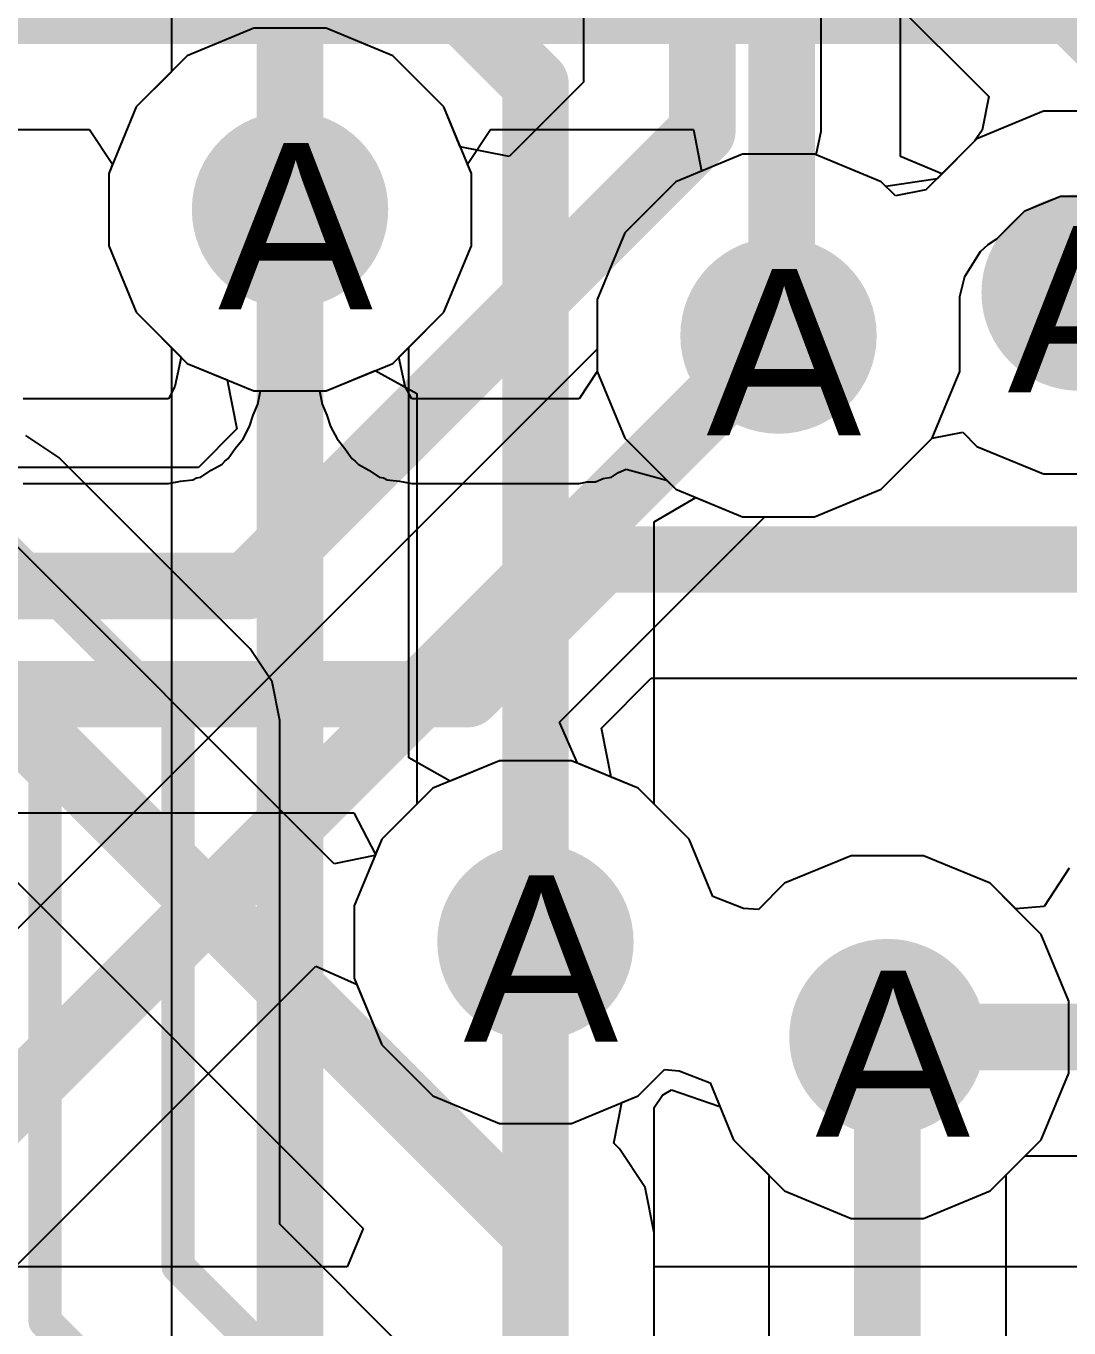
# Model space of a CAD drawing. Header units: inches. Extents: x 0 to 5271, y 0 to 5417.
# Drawn here: x 97.478 to 100.664, y 73.243 to 77.22 of the extents above; entities that cross this region are included whole.
import ezdxf

# ---------------------------------------------------------------- set-up
doc = ezdxf.new("R2010")
doc.units = ezdxf.units.IN
for name, color, linetype in [('Bottom Layer', 5, 'Continuous'), ('Drill Drawing', 1, 'Continuous'), ('L2_GND1', 16, 'Continuous'), ('L3_SIG1', 76, 'Continuous'), ('L4_PWR', 90, 'Continuous'), ('L5_GND2', 156, 'Continuous'), ('L6_SIG2', 130, 'Continuous'), ('L7_GND3', 216, 'Continuous'), ('Top Layer', 1, 'Continuous'), ('Via Holes', 16, 'Continuous')]:
    doc.layers.add(name, color=color, linetype=linetype)
doc.styles.add('Arial', font='', dxfattribs={"height": 0.2})
doc.styles.get('Arial').set_extended_font_data('Arial')

msp = doc.modelspace()

# ---------------------------------------------------------------- hatches: boundary and pattern name
at = {"layer": 'Bottom Layer'}
h = msp.add_hatch(color=5, dxfattribs=at)
edge = h.paths.add_edge_path()
edge.add_arc((98.2844, 76.6595), 0.3, 0, 360)
h = msp.add_hatch(color=5, dxfattribs=at)
edge = h.paths.add_edge_path()
edge.add_arc((100.6968, 76.4059), 0.3, 0, 360)
h = msp.add_hatch(color=5, dxfattribs=at)
edge = h.paths.add_edge_path()
edge.add_arc((99.7768, 76.2748), 0.3, 0, 360)
h = msp.add_hatch(color=5, dxfattribs=at)
edge = h.paths.add_edge_path()
edge.add_arc((99.0342, 74.422), 0.3, 0, 360)
h = msp.add_hatch(color=5, dxfattribs=at)
edge = h.paths.add_edge_path()
edge.add_arc((100.1094, 74.1316), 0.3, 0, 360)
at = {"layer": 'L2_GND1'}
h = msp.add_hatch(color=16, dxfattribs=at)
edge = h.paths.add_edge_path()
edge.add_arc((98.2844, 76.6595), 0.3, 0, 360)
h = msp.add_hatch(color=16, dxfattribs=at)
edge = h.paths.add_edge_path()
edge.add_arc((100.6968, 76.4059), 0.3, 0, 360)
h = msp.add_hatch(color=16, dxfattribs=at)
edge = h.paths.add_edge_path()
edge.add_arc((99.7768, 76.2748), 0.3, 0, 360)
h = msp.add_hatch(color=16, dxfattribs=at)
edge = h.paths.add_edge_path()
edge.add_arc((99.0342, 74.422), 0.3, 0, 360)
h = msp.add_hatch(color=16, dxfattribs=at)
edge = h.paths.add_edge_path()
edge.add_arc((100.1094, 74.1316), 0.3, 0, 360)
at = {"layer": 'L3_SIG1'}
h = msp.add_hatch(color=76, dxfattribs=at)
edge = h.paths.add_edge_path()
edge.add_arc((98.2844, 76.6595), 0.3, 0, 360)
h = msp.add_hatch(color=76, dxfattribs=at)
edge = h.paths.add_edge_path()
edge.add_arc((100.6968, 76.4059), 0.3, 0, 360)
h = msp.add_hatch(color=76, dxfattribs=at)
edge = h.paths.add_edge_path()
edge.add_arc((99.7768, 76.2748), 0.3, 0, 360)
h = msp.add_hatch(color=76, dxfattribs=at)
edge = h.paths.add_edge_path()
edge.add_arc((99.0342, 74.422), 0.3, 0, 360)
h = msp.add_hatch(color=76, dxfattribs=at)
edge = h.paths.add_edge_path()
edge.add_arc((100.1094, 74.1316), 0.3, 0, 360)
at = {"layer": 'L4_PWR'}
h = msp.add_hatch(color=90, dxfattribs=at)
edge = h.paths.add_edge_path()
edge.add_arc((98.2844, 76.6595), 0.3, 0, 360)
h = msp.add_hatch(color=90, dxfattribs=at)
edge = h.paths.add_edge_path()
edge.add_arc((100.6968, 76.4059), 0.3, 0, 360)
h = msp.add_hatch(color=90, dxfattribs=at)
edge = h.paths.add_edge_path()
edge.add_arc((99.7768, 76.2748), 0.3, 0, 360)
h = msp.add_hatch(color=90, dxfattribs=at)
edge = h.paths.add_edge_path()
edge.add_arc((99.0342, 74.422), 0.3, 0, 360)
h = msp.add_hatch(color=90, dxfattribs=at)
edge = h.paths.add_edge_path()
edge.add_arc((100.1094, 74.1316), 0.3, 0, 360)
at = {"layer": 'L5_GND2'}
h = msp.add_hatch(color=156, dxfattribs=at)
edge = h.paths.add_edge_path()
edge.add_arc((98.2844, 76.6595), 0.3, 0, 360)
h = msp.add_hatch(color=156, dxfattribs=at)
edge = h.paths.add_edge_path()
edge.add_arc((100.6968, 76.4059), 0.3, 0, 360)
h = msp.add_hatch(color=156, dxfattribs=at)
edge = h.paths.add_edge_path()
edge.add_arc((99.7768, 76.2748), 0.3, 0, 360)
h = msp.add_hatch(color=156, dxfattribs=at)
edge = h.paths.add_edge_path()
edge.add_arc((99.0342, 74.422), 0.3, 0, 360)
h = msp.add_hatch(color=156, dxfattribs=at)
edge = h.paths.add_edge_path()
edge.add_arc((100.1094, 74.1316), 0.3, 0, 360)
at = {"layer": 'L6_SIG2'}
h = msp.add_hatch(color=130, dxfattribs=at)
edge = h.paths.add_edge_path()
edge.add_arc((98.2844, 76.6595), 0.3, 0, 360)
h = msp.add_hatch(color=130, dxfattribs=at)
edge = h.paths.add_edge_path()
edge.add_arc((100.6968, 76.4059), 0.3, 0, 360)
h = msp.add_hatch(color=130, dxfattribs=at)
edge = h.paths.add_edge_path()
edge.add_arc((99.7768, 76.2748), 0.3, 0, 360)
h = msp.add_hatch(color=130, dxfattribs=at)
edge = h.paths.add_edge_path()
edge.add_arc((99.0342, 74.422), 0.3, 0, 360)
h = msp.add_hatch(color=130, dxfattribs=at)
edge = h.paths.add_edge_path()
edge.add_arc((100.1094, 74.1316), 0.3, 0, 360)
at = {"layer": 'L7_GND3'}
h = msp.add_hatch(color=216, dxfattribs=at)
edge = h.paths.add_edge_path()
edge.add_arc((98.2844, 76.6595), 0.3, 0, 360)
h = msp.add_hatch(color=216, dxfattribs=at)
edge = h.paths.add_edge_path()
edge.add_arc((100.6968, 76.4059), 0.3, 0, 360)
h = msp.add_hatch(color=216, dxfattribs=at)
edge = h.paths.add_edge_path()
edge.add_arc((99.7768, 76.2748), 0.3, 0, 360)
h = msp.add_hatch(color=216, dxfattribs=at)
edge = h.paths.add_edge_path()
edge.add_arc((99.0342, 74.422), 0.3, 0, 360)
h = msp.add_hatch(color=216, dxfattribs=at)
edge = h.paths.add_edge_path()
edge.add_arc((100.1094, 74.1316), 0.3, 0, 360)
at = {"layer": 'Top Layer'}
h = msp.add_hatch(color=1, dxfattribs=at)
edge = h.paths.add_edge_path()
edge.add_arc((98.2844, 76.6595), 0.3, 0, 360)
h = msp.add_hatch(color=1, dxfattribs=at)
edge = h.paths.add_edge_path()
edge.add_arc((100.6968, 76.4059), 0.3, 0, 360)
h = msp.add_hatch(color=1, dxfattribs=at)
edge = h.paths.add_edge_path()
edge.add_arc((99.7768, 76.2748), 0.3, 0, 360)
h = msp.add_hatch(color=1, dxfattribs=at)
edge = h.paths.add_edge_path()
edge.add_arc((99.0342, 74.422), 0.3, 0, 360)
h = msp.add_hatch(color=1, dxfattribs=at)
edge = h.paths.add_edge_path()
edge.add_arc((100.1094, 74.1316), 0.3, 0, 360)
at = {"layer": 'Via Holes'}
h = msp.add_hatch(color=7, dxfattribs=at)
edge = h.paths.add_edge_path()
edge.add_arc((98.2844, 76.6595), 0.15, 0, 360)
h = msp.add_hatch(color=7, dxfattribs=at)
edge = h.paths.add_edge_path()
edge.add_arc((100.6968, 76.4059), 0.15, 0, 360)
h = msp.add_hatch(color=7, dxfattribs=at)
edge = h.paths.add_edge_path()
edge.add_arc((99.7768, 76.2748), 0.15, 0, 360)
h = msp.add_hatch(color=7, dxfattribs=at)
edge = h.paths.add_edge_path()
edge.add_arc((99.0342, 74.422), 0.15, 0, 360)
h = msp.add_hatch(color=7, dxfattribs=at)
edge = h.paths.add_edge_path()
edge.add_arc((100.1094, 74.1316), 0.15, 0, 360)

# ---------------------------------------------------------------- linework, layer by layer
at = {"layer": 'Bottom Layer'}
for p, q in [((99.1815, 80.7336), (99.1815, 77.049)), ((99.9067, 76.8989), (99.9067, 80.7336)), ((98.1742, 77.2135), (97.9706, 77.1291)), ((98.3946, 77.2135), (98.1742, 77.2135)), ((98.5982, 77.1291), (98.3946, 77.2135)), ((97.9706, 77.1291), (97.8148, 76.9733)), ((98.7541, 76.9733), (98.5982, 77.1291)), ((99.1815, 77.049), (98.9543, 76.8218)), ((97.8148, 76.9733), (97.7304, 76.7697)), ((98.8045, 76.8516), (98.7541, 76.9733)), ((100.5866, 76.9599), (100.3829, 76.8755)), ((100.8069, 76.9599), (100.5866, 76.9599)), ((99.8923, 76.8266), (99.9067, 76.8988)), ((99.9067, 76.8988), (99.9067, 76.8989)), ((98.9543, 76.8218), (98.8045, 76.8516)), ((100.3829, 76.8755), (100.2271, 76.7197)), ((100.0906, 76.7445), (99.8923, 76.8266)), ((97.7304, 76.7697), (97.7304, 76.5493)), ((100.1339, 76.7011), (100.0906, 76.7445)), ((100.2271, 76.7197), (100.1339, 76.7011)), ((97.7304, 76.5493), (97.8148, 76.3457)), ((97.8148, 76.3457), (97.9706, 76.1898)), ((97.9706, 76.1898), (98.0923, 76.1394)), ((98.0923, 76.1394), (98.1221, 75.9896)), ((98.1221, 75.9896), (98.0045, 75.872)), ((98.0045, 75.872), (97.4058, 75.872)), ((99.2358, 75.0756), (99.388, 75.2278)), ((99.388, 75.2278), (100.7392, 75.2278)), ((99.2656, 74.9258), (99.2358, 75.0756)), ((99.3481, 74.8917), (99.2656, 74.9258)), ((99.5039, 74.7358), (99.3481, 74.8917)), ((96.1715, 74.8166), (98.4795, 74.8166)), ((98.4795, 74.8166), (98.5454, 74.6896)), ((99.5761, 74.5614), (99.5039, 74.7358)), ((98.5454, 74.6896), (98.4802, 74.5322)), ((99.9992, 74.6856), (99.7956, 74.6013)), ((100.2196, 74.6856), (99.9992, 74.6856)), ((100.4232, 74.6013), (100.2196, 74.6856)), ((99.7956, 74.6013), (99.7152, 74.5209)), ((100.5791, 74.4454), (100.4232, 74.6013)), ((99.6703, 74.5249), (99.5761, 74.5614)), ((98.4802, 74.5322), (98.4802, 74.3118)), ((99.7152, 74.5209), (99.6703, 74.5249)), ((100.6634, 74.2418), (100.5791, 74.4454)), ((98.4802, 74.3118), (98.5646, 74.1082)), ((100.6634, 74.0214), (100.6634, 74.2418)), ((98.5646, 74.1082), (98.7204, 73.9523)), ((99.3481, 73.9523), (99.4284, 74.0327)), ((99.4284, 74.0327), (99.4733, 74.0287)), ((99.4733, 74.0287), (99.5675, 73.9922)), ((100.5791, 73.8178), (100.6634, 74.0214)), ((99.5675, 73.9922), (99.6398, 73.8178)), ((98.7204, 73.9523), (98.924, 73.868)), ((99.1444, 73.868), (99.3481, 73.9523)), ((98.924, 73.868), (99.1444, 73.868)), ((99.6398, 73.8178), (99.7956, 73.6619)), ((100.4232, 73.6619), (100.5791, 73.8178)), ((99.7956, 73.6619), (99.9992, 73.5776)), ((100.2196, 73.5776), (100.4232, 73.6619)), ((99.9992, 73.5776), (100.2196, 73.5776))]:
    msp.add_line(p, q, dxfattribs=at)
for points in [[(99.5441, 76.8988, 0.2032, 0.2032, 0), (99.5441, 81.1545, 0.2032, 0.2032, 0)], [(98.1547, 75.5094, 0.2032, 0.2032, 0), (99.5441, 76.8988, 0.2032, 0.2032, 0)], [(98.8266, 75.1792, 0.2032, 0.2032, 0), (99.2378, 75.5904, 0.2032, 0.2032, 0)], [(99.2378, 75.5904, 0.2032, 0.2032, 0), (104.1177, 75.5904, 0.2032, 0.2032, 0)], [(61.4511, 75.5094, 0.2032, 0.2032, 0), (98.1547, 75.5094, 0.2032, 0.2032, 0)], [(65.6288, 75.1792, 0.2032, 0.2032, 0), (98.8266, 75.1792, 0.2032, 0.2032, 0)]]:
    msp.add_lwpolyline(points, format="xyseb", dxfattribs=at)
for points in [[(99.4933, 76.8988, 0.1016, 0.1016, 1), (99.5949, 76.8988, 0.1016, 0.1016, 1)], [(99.4933, 76.8988, 0.1016, 0.1016, 1), (99.5949, 76.8988, 0.1016, 0.1016, 1)], [(99.187, 75.5904, 0.1016, 0.1016, 1), (99.2886, 75.5904, 0.1016, 0.1016, 1)], [(99.187, 75.5904, 0.1016, 0.1016, 1), (99.2886, 75.5904, 0.1016, 0.1016, 1)], [(98.1039, 75.5094, 0.1016, 0.1016, 1), (98.2055, 75.5094, 0.1016, 0.1016, 1)], [(98.1039, 75.5094, 0.1016, 0.1016, 1), (98.2055, 75.5094, 0.1016, 0.1016, 1)], [(98.7758, 75.1792, 0.1016, 0.1016, 1), (98.8774, 75.1792, 0.1016, 0.1016, 1)], [(98.7758, 75.1792, 0.1016, 0.1016, 1), (98.8774, 75.1792, 0.1016, 0.1016, 1)]]:
    msp.add_lwpolyline(points, format="xyseb", close=True, dxfattribs=at)
at = {"layer": 'L2_GND1'}
for p, q in [((98.1742, 77.2135), (97.9706, 77.1291)), ((98.3946, 77.2135), (98.1742, 77.2135)), ((98.5982, 77.1291), (98.3946, 77.2135)), ((97.9706, 77.1291), (97.8148, 76.9733)), ((98.7541, 76.9733), (98.5982, 77.1291)), ((97.8148, 76.9733), (97.7304, 76.7697)), ((98.8384, 76.7697), (98.7541, 76.9733)), ((100.5866, 76.9599), (100.3829, 76.8755)), ((100.8069, 76.9599), (100.5866, 76.9599)), ((100.3829, 76.8755), (100.2271, 76.7197)), ((99.6666, 76.8288), (99.463, 76.7445)), ((99.887, 76.8288), (99.6666, 76.8288)), ((100.0906, 76.7445), (99.887, 76.8288)), ((97.7304, 76.7697), (97.7304, 76.5493)), ((98.8384, 76.5493), (98.8384, 76.7697)), ((99.463, 76.7445), (99.3071, 76.5886)), ((100.1339, 76.7011), (100.0906, 76.7445)), ((100.2271, 76.7197), (100.1339, 76.7011)), ((99.3071, 76.5886), (99.2228, 76.385)), ((97.7304, 76.5493), (97.8148, 76.3457)), ((98.7541, 76.3457), (98.8384, 76.5493)), ((99.2228, 76.385), (99.2228, 76.1646)), ((97.8148, 76.3457), (97.9706, 76.1898)), ((98.5982, 76.1898), (98.7541, 76.3457)), ((97.9706, 76.1898), (98.1742, 76.1055)), ((98.3946, 76.1055), (98.5982, 76.1898)), ((99.2228, 76.1646), (99.3071, 75.961)), ((98.1742, 76.1055), (98.3946, 76.1055)), ((100.2464, 75.961), (100.3396, 75.9795)), ((100.3396, 75.9795), (100.3829, 75.9362)), ((99.3071, 75.961), (99.463, 75.8052)), ((100.0906, 75.8052), (100.2464, 75.961)), ((100.3829, 75.9362), (100.5866, 75.8519)), ((100.5866, 75.8519), (100.8069, 75.8519)), ((99.463, 75.8052), (99.6666, 75.7208)), ((99.887, 75.7208), (100.0906, 75.8052)), ((99.6666, 75.7208), (99.887, 75.7208)), ((98.924, 74.976), (98.7204, 74.8917)), ((99.1444, 74.976), (98.924, 74.976)), ((99.3481, 74.8917), (99.1444, 74.976)), ((98.7204, 74.8917), (98.5646, 74.7358)), ((99.5039, 74.7358), (99.3481, 74.8917)), ((98.5646, 74.7358), (98.4802, 74.5322)), ((99.5761, 74.5614), (99.5039, 74.7358)), ((99.9992, 74.6856), (99.7956, 74.6013)), ((100.2196, 74.6856), (99.9992, 74.6856)), ((100.4232, 74.6013), (100.2196, 74.6856)), ((99.7956, 74.6013), (99.7152, 74.5209)), ((100.5791, 74.4454), (100.4232, 74.6013)), ((99.6703, 74.5249), (99.5761, 74.5614)), ((98.4802, 74.5322), (98.4802, 74.3118)), ((99.7152, 74.5209), (99.6703, 74.5249)), ((100.6634, 74.2418), (100.5791, 74.4454)), ((98.4802, 74.3118), (98.5646, 74.1082)), ((100.6634, 74.0214), (100.6634, 74.2418)), ((98.5646, 74.1082), (98.7204, 73.9523)), ((99.3481, 73.9523), (99.4284, 74.0327)), ((99.4284, 74.0327), (99.4733, 74.0287)), ((99.4733, 74.0287), (99.5675, 73.9922)), ((100.5791, 73.8178), (100.6634, 74.0214)), ((99.5675, 73.9922), (99.6398, 73.8178)), ((98.7204, 73.9523), (98.924, 73.868)), ((99.1444, 73.868), (99.3481, 73.9523)), ((98.924, 73.868), (99.1444, 73.868)), ((99.6398, 73.8178), (99.7956, 73.6619)), ((100.4232, 73.6619), (100.5791, 73.8178)), ((99.7956, 73.6619), (99.9992, 73.5776)), ((100.2196, 73.5776), (100.4232, 73.6619)), ((99.9992, 73.5776), (100.2196, 73.5776))]:
    msp.add_line(p, q, dxfattribs=at)
at = {"layer": 'L3_SIG1'}
for p, q in [((97.5223, 79.9019), (100.4193, 77.0049)), ((98.1742, 77.2135), (97.9706, 77.1291)), ((98.3946, 77.2135), (98.1742, 77.2135)), ((98.5982, 77.1291), (98.3946, 77.2135)), ((97.9706, 77.1291), (97.8148, 76.9733)), ((98.7541, 76.9733), (98.5982, 77.1291)), ((100.4193, 77.0049), (100.3988, 76.9019)), ((97.8148, 76.9733), (97.7304, 76.7697)), ((98.8384, 76.7697), (98.7541, 76.9733)), ((100.3988, 76.9019), (100.376, 76.8686)), ((100.376, 76.8686), (100.2271, 76.7197)), ((99.6666, 76.8288), (99.463, 76.7445)), ((99.887, 76.8288), (99.6666, 76.8288)), ((100.0906, 76.7445), (99.887, 76.8288)), ((97.7304, 76.7697), (97.7304, 76.5493)), ((98.8384, 76.5493), (98.8384, 76.7697)), ((99.463, 76.7445), (99.3071, 76.5886)), ((100.1339, 76.7011), (100.0906, 76.7445)), ((100.2271, 76.7197), (100.1339, 76.7011)), ((99.3071, 76.5886), (99.2228, 76.385)), ((97.7304, 76.5493), (97.8148, 76.3457)), ((98.7541, 76.3457), (98.8384, 76.5493)), ((99.2228, 76.385), (99.2228, 76.2336)), ((97.8148, 76.3457), (97.9706, 76.1898)), ((98.5982, 76.1898), (98.7541, 76.3457)), ((99.2228, 76.2336), (94.8666, 71.8774)), ((97.9706, 76.1898), (98.1742, 76.1055)), ((98.3946, 76.1055), (98.5982, 76.1898)), ((98.1742, 76.1055), (98.3946, 76.1055)), ((100.2464, 75.961), (100.3396, 75.9795)), ((100.3396, 75.9795), (100.3829, 75.9362)), ((100.0906, 75.8052), (100.2464, 75.961)), ((100.3829, 75.9362), (100.5866, 75.8519)), ((100.5866, 75.8519), (100.8069, 75.8519)), ((99.887, 75.7208), (100.0906, 75.8052)), ((99.108, 75.0933), (99.7355, 75.7208)), ((99.7355, 75.7208), (99.887, 75.7208)), ((99.1627, 74.9684), (99.108, 75.0933)), ((99.3481, 74.8917), (99.1627, 74.9684)), ((99.5039, 74.7358), (99.3481, 74.8917)), ((99.5761, 74.5614), (99.5039, 74.7358)), ((99.9992, 74.6856), (99.7956, 74.6013)), ((100.2196, 74.6856), (99.9992, 74.6856)), ((100.4232, 74.6013), (100.2196, 74.6856)), ((99.7956, 74.6013), (99.7152, 74.5209)), ((100.5791, 74.4454), (100.4232, 74.6013)), ((99.6703, 74.5249), (99.5761, 74.5614)), ((99.7152, 74.5209), (99.6703, 74.5249)), ((100.6634, 74.2418), (100.5791, 74.4454)), ((95.4856, 71.4709), (98.3629, 74.3482)), ((98.3629, 74.3482), (98.4878, 74.2935)), ((98.4878, 74.2935), (98.5646, 74.1082)), ((100.6634, 74.0214), (100.6634, 74.2418)), ((98.5646, 74.1082), (98.7204, 73.9523)), ((99.3481, 73.9523), (99.4284, 74.0327)), ((99.4284, 74.0327), (99.4733, 74.0287)), ((99.4733, 74.0287), (99.5675, 73.9922)), ((100.5791, 73.8178), (100.6634, 74.0214)), ((99.5675, 73.9922), (99.6398, 73.8178)), ((98.7204, 73.9523), (98.924, 73.868)), ((99.1444, 73.868), (99.3481, 73.9523)), ((98.924, 73.868), (99.1444, 73.868)), ((99.6398, 73.8178), (99.7469, 73.7107)), ((100.472, 73.7107), (100.5791, 73.8178)), ((99.7469, 73.7107), (99.7469, 71.9894)), ((100.472, 71.8392), (100.472, 73.7107))]:
    msp.add_line(p, q, dxfattribs=at)
for points in [[(97.7786, 80.1582, 0.2032, 0.2032, 0), (104.267, 73.6699, 0.2032, 0.2032, 0)], [(95.123, 71.6211, 0.2032, 0.2032, 0), (99.7768, 76.2748, 0.2032, 0.2032, 0)], [(100.1094, 71.8392, 0.2032, 0.2032, 0), (100.1094, 74.1316, 0.2032, 0.2032, 0)]]:
    msp.add_lwpolyline(points, format="xyseb", dxfattribs=at)
for points in [[(99.726, 76.2748, 0.1016, 0.1016, 1), (99.8276, 76.2748, 0.1016, 0.1016, 1)], [(100.0586, 74.1316, 0.1016, 0.1016, 1), (100.1602, 74.1316, 0.1016, 0.1016, 1)]]:
    msp.add_lwpolyline(points, format="xyseb", close=True, dxfattribs=at)
at = {"layer": 'L4_PWR'}
for p, q in [((98.1742, 77.2135), (97.9706, 77.1291)), ((98.3946, 77.2135), (98.1742, 77.2135)), ((98.5982, 77.1291), (98.3946, 77.2135)), ((97.9706, 77.1291), (97.8148, 76.9733)), ((98.7541, 76.9733), (98.5982, 77.1291)), ((97.8148, 76.9733), (97.7304, 76.7697)), ((98.8384, 76.7697), (98.7541, 76.9733)), ((100.5866, 76.9599), (100.3829, 76.8755)), ((100.8069, 76.9599), (100.5866, 76.9599)), ((100.3829, 76.8755), (100.2611, 76.7536)), ((99.6666, 76.8288), (99.463, 76.7445)), ((99.887, 76.8288), (99.6666, 76.8288)), ((100.0906, 76.7445), (99.887, 76.8288)), ((97.7304, 76.7697), (97.7304, 76.5493)), ((98.8384, 76.5493), (98.8384, 76.7697)), ((99.463, 76.7445), (99.3071, 76.5886)), ((100.1046, 76.7305), (100.0906, 76.7445)), ((100.2611, 76.7536), (100.1046, 76.7305)), ((100.5296, 76.656), (100.6381, 76.7009)), ((100.6381, 76.7009), (100.7554, 76.7009)), ((100.4442, 76.5705), (100.5296, 76.656)), ((99.3071, 76.5886), (99.2228, 76.385)), ((100.4177, 76.5528), (100.4442, 76.5705)), ((97.7304, 76.5493), (97.8148, 76.3457)), ((98.7541, 76.3457), (98.8384, 76.5493)), ((100.3456, 76.4547), (100.3941, 76.5314)), ((100.3941, 76.5314), (100.4177, 76.5528)), ((100.3307, 76.3937), (100.3456, 76.4547)), ((99.2228, 76.385), (99.2228, 76.1646)), ((100.3308, 76.385), (100.3307, 76.3937)), ((100.3308, 76.1646), (100.3308, 76.385)), ((97.8148, 76.3457), (97.9516, 76.2088)), ((98.6172, 76.2088), (98.7541, 76.3457)), ((97.9516, 76.2088), (97.9326, 76.1189)), ((98.6363, 76.1189), (98.6172, 76.2088)), ((99.2228, 76.1646), (99.1674, 76.0818)), ((100.2464, 75.961), (100.3308, 76.1646)), ((97.9326, 76.1189), (97.9127, 76.0818)), ((98.186, 76.0653), (98.1945, 76.1055)), ((98.1945, 76.1055), (98.3744, 76.1055)), ((98.3744, 76.1055), (98.3829, 76.0653)), ((98.6562, 76.0818), (98.6363, 76.1189)), ((97.9127, 76.0818), (97.4686, 76.0818)), ((98.1715, 76.0316), (98.186, 76.0653)), ((98.3829, 76.0653), (98.3973, 76.0316)), ((99.1674, 76.0818), (98.6562, 76.0818)), ((98.1608, 75.9965), (98.1715, 76.0316)), ((98.3973, 76.0316), (98.4081, 75.9965)), ((98.1409, 75.9594), (98.1608, 75.9965)), ((98.4081, 75.9965), (98.428, 75.9594)), ((98.0958, 75.8987), (98.1168, 75.9302)), ((98.1168, 75.9302), (98.1409, 75.9594)), ((98.428, 75.9594), (98.452, 75.9302)), ((98.452, 75.9302), (98.4731, 75.8987)), ((100.0906, 75.8052), (100.2464, 75.961)), ((98.0767, 75.8814), (98.085, 75.8914)), ((98.085, 75.8914), (98.0958, 75.8987)), ((98.4731, 75.8987), (98.4839, 75.8914)), ((98.4839, 75.8914), (98.4922, 75.8814)), ((98.0118, 75.8426), (98.0433, 75.8636)), ((98.0433, 75.8636), (98.0767, 75.8814)), ((98.4922, 75.8814), (98.5256, 75.8636)), ((98.5256, 75.8636), (98.5571, 75.8426)), ((99.2665, 75.8426), (99.2878, 75.8567)), ((99.2878, 75.8567), (99.3113, 75.8665)), ((99.3113, 75.8665), (99.4351, 75.8331)), ((97.4686, 75.8228), (97.9127, 75.8228)), ((97.9127, 75.8228), (97.9498, 75.8302)), ((97.9498, 75.8302), (97.9875, 75.8339)), ((97.9875, 75.8339), (97.999, 75.84)), ((97.999, 75.84), (98.0118, 75.8426)), ((98.5571, 75.8426), (98.5699, 75.84)), ((98.5699, 75.84), (98.5814, 75.8339)), ((98.5814, 75.8339), (98.6191, 75.8302)), ((98.6191, 75.8302), (98.6562, 75.8228)), ((98.6562, 75.8228), (99.1674, 75.8228)), ((99.1674, 75.8228), (99.1925, 75.8278)), ((99.1925, 75.8278), (99.218, 75.8278)), ((99.218, 75.8278), (99.2415, 75.8376)), ((99.2415, 75.8376), (99.2665, 75.8426)), ((99.4351, 75.8331), (99.463, 75.8052)), ((99.463, 75.8052), (99.6666, 75.7208)), ((99.887, 75.7208), (100.0906, 75.8052)), ((99.6666, 75.7208), (99.887, 75.7208)), ((98.924, 74.976), (98.7204, 74.8917)), ((99.1444, 74.976), (98.924, 74.976)), ((99.3481, 74.8917), (99.1444, 74.976)), ((98.7204, 74.8917), (98.5646, 74.7358)), ((99.5039, 74.7358), (99.3481, 74.8917)), ((98.5646, 74.7358), (98.4802, 74.5322)), ((99.5761, 74.5614), (99.5039, 74.7358)), ((99.9992, 74.6856), (99.7956, 74.6013)), ((100.2196, 74.6856), (99.9992, 74.6856)), ((100.4232, 74.6013), (100.2196, 74.6856)), ((99.7956, 74.6013), (99.7152, 74.5209)), ((100.5791, 74.4454), (100.4232, 74.6013)), ((99.6703, 74.5249), (99.5761, 74.5614)), ((98.4802, 74.5322), (98.4802, 74.3118)), ((99.7152, 74.5209), (99.6703, 74.5249)), ((100.6634, 74.2418), (100.5791, 74.4454)), ((98.4802, 74.3118), (98.5646, 74.1082)), ((100.6634, 74.0214), (100.6634, 74.2418)), ((98.5646, 74.1082), (98.7204, 73.9523)), ((99.3481, 73.9523), (99.4284, 74.0327)), ((99.4284, 74.0327), (99.4733, 74.0287)), ((99.4733, 74.0287), (99.5675, 73.9922)), ((100.5791, 73.8178), (100.6634, 74.0214)), ((99.5675, 73.9922), (99.6398, 73.8178)), ((98.7204, 73.9523), (98.924, 73.868)), ((99.1444, 73.868), (99.3481, 73.9523)), ((98.924, 73.868), (99.1444, 73.868)), ((99.6398, 73.8178), (99.7956, 73.6619)), ((100.4232, 73.6619), (100.5791, 73.8178)), ((99.7956, 73.6619), (99.9992, 73.5776)), ((100.2196, 73.5776), (100.4232, 73.6619)), ((99.9992, 73.5776), (100.2196, 73.5776))]:
    msp.add_line(p, q, dxfattribs=at)
at = {"layer": 'L5_GND2'}
for p, q in [((98.1742, 77.2135), (97.9706, 77.1291)), ((98.3946, 77.2135), (98.1742, 77.2135)), ((98.5982, 77.1291), (98.3946, 77.2135)), ((97.9706, 77.1291), (97.8148, 76.9733)), ((98.7541, 76.9733), (98.5982, 77.1291)), ((97.8148, 76.9733), (97.7304, 76.7697)), ((98.8384, 76.7697), (98.7541, 76.9733)), ((100.5866, 76.9599), (100.3829, 76.8755)), ((100.8069, 76.9599), (100.5866, 76.9599)), ((100.3829, 76.8755), (100.2271, 76.7197)), ((99.6666, 76.8288), (99.463, 76.7445)), ((99.887, 76.8288), (99.6666, 76.8288)), ((100.0906, 76.7445), (99.887, 76.8288)), ((97.7304, 76.7697), (97.7304, 76.5493)), ((98.8384, 76.5493), (98.8384, 76.7697)), ((99.463, 76.7445), (99.3071, 76.5886)), ((100.1339, 76.7011), (100.0906, 76.7445)), ((100.2271, 76.7197), (100.1339, 76.7011)), ((99.3071, 76.5886), (99.2228, 76.385)), ((97.7304, 76.5493), (97.8148, 76.3457)), ((98.7541, 76.3457), (98.8384, 76.5493)), ((99.2228, 76.385), (99.2228, 76.1646)), ((97.8148, 76.3457), (97.9706, 76.1898)), ((98.5982, 76.1898), (98.7541, 76.3457)), ((97.9706, 76.1898), (98.1742, 76.1055)), ((98.3946, 76.1055), (98.5982, 76.1898)), ((99.2228, 76.1646), (99.3071, 75.961)), ((98.1742, 76.1055), (98.3946, 76.1055)), ((100.2464, 75.961), (100.3396, 75.9795)), ((100.3396, 75.9795), (100.3829, 75.9362)), ((99.3071, 75.961), (99.463, 75.8052)), ((100.0906, 75.8052), (100.2464, 75.961)), ((100.3829, 75.9362), (100.5866, 75.8519)), ((100.5866, 75.8519), (100.8069, 75.8519)), ((99.463, 75.8052), (99.6666, 75.7208)), ((99.887, 75.7208), (100.0906, 75.8052)), ((99.6666, 75.7208), (99.887, 75.7208)), ((98.924, 74.976), (98.7204, 74.8917)), ((99.1444, 74.976), (98.924, 74.976)), ((99.3481, 74.8917), (99.1444, 74.976)), ((98.7204, 74.8917), (98.5646, 74.7358)), ((99.5039, 74.7358), (99.3481, 74.8917)), ((98.5646, 74.7358), (98.4802, 74.5322)), ((99.5761, 74.5614), (99.5039, 74.7358)), ((99.9992, 74.6856), (99.7956, 74.6013)), ((100.2196, 74.6856), (99.9992, 74.6856)), ((100.4232, 74.6013), (100.2196, 74.6856)), ((99.7956, 74.6013), (99.7152, 74.5209)), ((100.5791, 74.4454), (100.4232, 74.6013)), ((99.6703, 74.5249), (99.5761, 74.5614)), ((98.4802, 74.5322), (98.4802, 74.3118)), ((99.7152, 74.5209), (99.6703, 74.5249)), ((100.6634, 74.2418), (100.5791, 74.4454)), ((98.4802, 74.3118), (98.5646, 74.1082)), ((100.6634, 74.0214), (100.6634, 74.2418)), ((98.5646, 74.1082), (98.7204, 73.9523)), ((99.3481, 73.9523), (99.4284, 74.0327)), ((99.4284, 74.0327), (99.4733, 74.0287)), ((99.4733, 74.0287), (99.5675, 73.9922)), ((100.5791, 73.8178), (100.6634, 74.0214)), ((99.5675, 73.9922), (99.6398, 73.8178)), ((98.7204, 73.9523), (98.924, 73.868)), ((99.1444, 73.868), (99.3481, 73.9523)), ((98.924, 73.868), (99.1444, 73.868)), ((99.6398, 73.8178), (99.7956, 73.6619)), ((100.4232, 73.6619), (100.5791, 73.8178)), ((99.7956, 73.6619), (99.9992, 73.5776)), ((100.2196, 73.5776), (100.4232, 73.6619)), ((99.9992, 73.5776), (100.2196, 73.5776))]:
    msp.add_line(p, q, dxfattribs=at)
at = {"layer": 'L6_SIG2'}
for p, q in [((97.1193, 76.9042), (97.6719, 76.9042)), ((97.6719, 76.9042), (97.7424, 76.7986)), ((98.8264, 76.7986), (98.897, 76.9042)), ((98.897, 76.9042), (99.5167, 76.9042)), ((99.5167, 76.9042), (99.542, 76.7772)), ((97.7424, 76.7986), (97.7304, 76.7697)), ((97.7304, 76.7697), (97.7304, 76.5493)), ((98.8384, 76.7697), (98.8264, 76.7986)), ((98.8384, 76.5493), (98.8384, 76.7697)), ((99.542, 76.7772), (99.463, 76.7445)), ((99.463, 76.7445), (99.3071, 76.5886)), ((99.3071, 76.5886), (99.2228, 76.385)), ((97.7304, 76.5493), (97.8148, 76.3457)), ((98.7541, 76.3457), (98.8384, 76.5493)), ((99.2228, 76.385), (99.2228, 76.1646)), ((97.8148, 76.3457), (97.9219, 76.2386)), ((98.647, 76.2386), (98.7541, 76.3457)), ((97.9219, 76.2386), (97.9219, 45.5859)), ((98.647, 74.9842), (98.647, 76.2386)), ((99.2228, 76.1646), (99.3071, 75.961)), ((100.2464, 75.961), (100.3396, 75.9795)), ((100.3396, 75.9795), (100.3829, 75.9362)), ((99.3071, 75.961), (99.463, 75.8052)), ((100.0906, 75.8052), (100.2464, 75.961)), ((100.3829, 75.9362), (100.5866, 75.8519)), ((100.5866, 75.8519), (100.8069, 75.8519)), ((99.463, 75.8052), (99.6666, 75.7208)), ((99.887, 75.7208), (100.0906, 75.8052)), ((99.6666, 75.7208), (99.887, 75.7208)), ((98.774, 74.9139), (98.647, 74.9842)), ((98.924, 74.976), (98.774, 74.9139)), ((99.1444, 74.976), (98.924, 74.976)), ((99.3481, 74.8917), (99.1444, 74.976)), ((99.5039, 74.7358), (99.3481, 74.8917)), ((99.5761, 74.5614), (99.5039, 74.7358)), ((99.9992, 74.6856), (99.7956, 74.6013)), ((100.2196, 74.6856), (99.9992, 74.6856)), ((100.4232, 74.6013), (100.2196, 74.6856)), ((99.7956, 74.6013), (99.7152, 74.5209)), ((100.5791, 74.4454), (100.4232, 74.6013)), ((99.6703, 74.5249), (99.5761, 74.5614)), ((99.7152, 74.5209), (99.6703, 74.5249)), ((100.6634, 74.2418), (100.5791, 74.4454)), ((100.6634, 74.0214), (100.6634, 74.2418)), ((100.5791, 73.8178), (100.6634, 74.0214)), ((99.3968, 73.9169), (99.4225, 73.9544)), ((99.4225, 73.9544), (99.4502, 73.9704)), ((99.4502, 73.9704), (99.5977, 73.9194)), ((99.3968, 67.5568), (99.3968, 73.9169)), ((99.5977, 73.9194), (99.6398, 73.8178)), ((99.6398, 73.8178), (99.7956, 73.6619)), ((100.4232, 73.6619), (100.5791, 73.8178)), ((99.7956, 73.6619), (99.9992, 73.5776)), ((100.2196, 73.5776), (100.4232, 73.6619)), ((99.9992, 73.5776), (100.2196, 73.5776))]:
    msp.add_line(p, q, dxfattribs=at)
for points in [[(95.9866, 77.2668, 0.2032, 0.2032, 0), (111.1641, 77.2668, 0.2032, 0.2032, 0)], [(98.2844, 45.4357, 0.2032, 0.2032, 0), (98.2844, 76.6595, 0.2032, 0.2032, 0)], [(99.0342, 57.1758, 0.2032, 0.2032, 0), (99.0342, 74.422, 0.2032, 0.2032, 0)]]:
    msp.add_lwpolyline(points, format="xyseb", dxfattribs=at)
for points in [[(98.2336, 76.6595, 0.1016, 0.1016, 1), (98.3352, 76.6595, 0.1016, 0.1016, 1)], [(98.9834, 74.422, 0.1016, 0.1016, 1), (99.085, 74.422, 0.1016, 0.1016, 1)]]:
    msp.add_lwpolyline(points, format="xyseb", close=True, dxfattribs=at)
at = {"layer": 'L7_GND3'}
for p, q in [((98.1742, 77.2135), (97.9706, 77.1291)), ((98.3946, 77.2135), (98.1742, 77.2135)), ((98.5982, 77.1291), (98.3946, 77.2135)), ((97.9706, 77.1291), (97.8148, 76.9733)), ((98.7541, 76.9733), (98.5982, 77.1291)), ((97.8148, 76.9733), (97.7304, 76.7697)), ((98.8384, 76.7697), (98.7541, 76.9733)), ((100.5866, 76.9599), (100.3829, 76.8755)), ((100.8069, 76.9599), (100.5866, 76.9599)), ((100.3829, 76.8755), (100.2271, 76.7197)), ((99.6666, 76.8288), (99.463, 76.7445)), ((99.887, 76.8288), (99.6666, 76.8288)), ((100.0906, 76.7445), (99.887, 76.8288)), ((97.7304, 76.7697), (97.7304, 76.5493)), ((98.8384, 76.5493), (98.8384, 76.7697)), ((99.463, 76.7445), (99.3071, 76.5886)), ((100.1339, 76.7011), (100.0906, 76.7445)), ((100.2271, 76.7197), (100.1339, 76.7011)), ((99.3071, 76.5886), (99.2228, 76.385)), ((97.7304, 76.5493), (97.8148, 76.3457)), ((98.7541, 76.3457), (98.8384, 76.5493)), ((99.2228, 76.385), (99.2228, 76.1646)), ((97.8148, 76.3457), (97.9706, 76.1898)), ((98.5982, 76.1898), (98.7541, 76.3457)), ((97.9706, 76.1898), (98.1742, 76.1055)), ((98.3946, 76.1055), (98.5982, 76.1898)), ((99.2228, 76.1646), (99.3071, 75.961)), ((98.1742, 76.1055), (98.3946, 76.1055)), ((97.5779, 75.9023), (97.4771, 75.9697)), ((100.2464, 75.961), (100.3396, 75.9795)), ((100.3396, 75.9795), (100.3829, 75.9362)), ((99.3071, 75.961), (99.463, 75.8052)), ((100.0906, 75.8052), (100.2464, 75.961)), ((100.3829, 75.9362), (100.5866, 75.8519)), ((98.1622, 75.3181), (97.5779, 75.9023)), ((100.5866, 75.8519), (100.8069, 75.8519)), ((99.463, 75.8052), (99.6666, 75.7208)), ((99.887, 75.7208), (100.0906, 75.8052)), ((99.6666, 75.7208), (99.887, 75.7208)), ((98.2295, 75.2173), (98.1622, 75.3181)), ((98.2532, 75.0983), (98.2295, 75.2173)), ((98.2532, 73.5601), (98.2532, 75.0983)), ((98.924, 74.976), (98.7204, 74.8917)), ((99.1444, 74.976), (98.924, 74.976)), ((99.3481, 74.8917), (99.1444, 74.976)), ((98.7204, 74.8917), (98.5646, 74.7358)), ((99.5039, 74.7358), (99.3481, 74.8917)), ((98.5646, 74.7358), (98.4802, 74.5322)), ((99.5761, 74.5614), (99.5039, 74.7358)), ((99.9992, 74.6856), (99.7956, 74.6013)), ((100.2196, 74.6856), (99.9992, 74.6856)), ((100.4232, 74.6013), (100.2196, 74.6856)), ((99.7956, 74.6013), (99.7152, 74.5209)), ((100.5791, 74.4454), (100.4232, 74.6013)), ((99.6703, 74.5249), (99.5761, 74.5614)), ((98.4802, 74.5322), (98.4802, 74.3118)), ((99.7152, 74.5209), (99.6703, 74.5249)), ((100.6634, 74.2418), (100.5791, 74.4454)), ((98.4802, 74.3118), (98.5646, 74.1082)), ((100.6634, 74.0214), (100.6634, 74.2418)), ((98.5646, 74.1082), (98.7204, 73.9523)), ((99.3481, 73.9523), (99.4284, 74.0327)), ((99.4284, 74.0327), (99.4733, 74.0287)), ((99.4733, 74.0287), (99.5675, 73.9922)), ((100.5791, 73.8178), (100.6634, 74.0214)), ((99.5675, 73.9922), (99.6398, 73.8178)), ((98.7204, 73.9523), (98.924, 73.868)), ((99.1444, 73.868), (99.3481, 73.9523)), ((98.924, 73.868), (99.1444, 73.868)), ((99.6398, 73.8178), (99.7956, 73.6619)), ((100.4232, 73.6619), (100.5791, 73.8178)), ((99.7956, 73.6619), (99.9992, 73.5776)), ((100.2196, 73.5776), (100.4232, 73.6619)), ((99.1887, 72.6246), (98.2532, 73.5601)), ((99.9992, 73.5776), (100.2196, 73.5776))]:
    msp.add_line(p, q, dxfattribs=at)
for points in [[(97.3582, 75.6825, 0.1016, 0.1016, 0), (97.9424, 75.0983, 0.1016, 0.1016, 0)], [(97.1899, 75.2761, 0.1016, 0.1016, 0), (97.536, 74.93, 0.1016, 0.1016, 0)], [(97.9424, 73.4314, 0.1016, 0.1016, 0), (97.9424, 75.0983, 0.1016, 0.1016, 0)], [(97.536, 73.2631, 0.1016, 0.1016, 0), (97.536, 74.93, 0.1016, 0.1016, 0)], [(97.9424, 73.4314, 0.1016, 0.1016, 0), (99.06, 72.3138, 0.1016, 0.1016, 0)], [(97.536, 73.2631, 0.1016, 0.1016, 0), (98.8917, 71.9074, 0.1016, 0.1016, 0)]]:
    msp.add_lwpolyline(points, format="xyseb", dxfattribs=at)
for points in [[(97.917, 75.0983, 0.0508, 0.0508, 1), (97.9678, 75.0983, 0.0508, 0.0508, 1)], [(97.917, 75.0983, 0.0508, 0.0508, 1), (97.9678, 75.0983, 0.0508, 0.0508, 1)], [(97.5106, 74.93, 0.0508, 0.0508, 1), (97.5614, 74.93, 0.0508, 0.0508, 1)], [(97.5106, 74.93, 0.0508, 0.0508, 1), (97.5614, 74.93, 0.0508, 0.0508, 1)], [(97.917, 73.4314, 0.0508, 0.0508, 1), (97.9678, 73.4314, 0.0508, 0.0508, 1)], [(97.917, 73.4314, 0.0508, 0.0508, 1), (97.9678, 73.4314, 0.0508, 0.0508, 1)], [(97.5106, 73.2631, 0.0508, 0.0508, 1), (97.5614, 73.2631, 0.0508, 0.0508, 1)], [(97.5106, 73.2631, 0.0508, 0.0508, 1), (97.5614, 73.2631, 0.0508, 0.0508, 1)]]:
    msp.add_lwpolyline(points, format="xyseb", close=True, dxfattribs=at)
at = {"layer": 'Top Layer'}
for p, q in [((97.9219, 78.172), (97.9219, 77.0804)), ((100.1491, 76.8213), (100.1491, 78.172)), ((97.9219, 77.0804), (97.8148, 76.9733)), ((97.8148, 76.9733), (97.7304, 76.7697)), ((100.5866, 76.9599), (100.3829, 76.8755)), ((100.8069, 76.9599), (100.5866, 76.9599)), ((100.3829, 76.8755), (100.2761, 76.7687)), ((100.2761, 76.7687), (100.1491, 76.8213)), ((97.7304, 76.7697), (97.7304, 76.5493)), ((97.7304, 76.5493), (97.8148, 76.3457)), ((97.8148, 76.3457), (97.9706, 76.1898)), ((97.9706, 76.1898), (98.1742, 76.1055)), ((98.3946, 76.1055), (98.5447, 76.1676)), ((98.5447, 76.1676), (98.6717, 76.0973)), ((98.1742, 76.1055), (98.3946, 76.1055)), ((98.6717, 76.0973), (98.6717, 74.8429)), ((100.2464, 75.961), (100.3396, 75.9795)), ((100.3396, 75.9795), (100.3829, 75.9362)), ((100.0906, 75.8052), (100.2464, 75.961)), ((100.3829, 75.9362), (100.5866, 75.8519)), ((98.4193, 74.6611), (97.2241, 75.8563)), ((100.5866, 75.8519), (100.8069, 75.8519)), ((99.3968, 75.7054), (99.5238, 75.78)), ((99.5238, 75.78), (99.6666, 75.7208)), ((99.887, 75.7208), (100.0906, 75.8052)), ((99.3968, 74.8429), (99.3968, 75.7054)), ((99.6666, 75.7208), (99.887, 75.7208)), ((96.6029, 75.452), (98.5076, 73.5473)), ((98.6717, 74.8429), (98.5646, 74.7358)), ((99.5039, 74.7358), (99.3968, 74.8429)), ((98.5646, 74.7358), (98.5439, 74.6859)), ((99.5761, 74.5614), (99.5039, 74.7358)), ((98.5439, 74.6859), (98.4193, 74.6611)), ((99.9992, 74.6856), (99.7956, 74.6013)), ((100.2196, 74.6856), (99.9992, 74.6856)), ((100.4232, 74.6013), (100.2196, 74.6856)), ((100.665, 74.648), (100.5887, 74.5301)), ((99.7956, 74.6013), (99.7152, 74.5209)), ((100.5007, 74.5238), (100.4232, 74.6013)), ((99.6703, 74.5249), (99.5761, 74.5614)), ((99.7152, 74.5209), (99.6703, 74.5249)), ((100.5887, 74.5301), (100.5007, 74.5238)), ((99.3481, 73.9523), (99.4284, 74.0327)), ((99.4284, 74.0327), (99.4733, 74.0287)), ((99.4733, 74.0287), (99.5675, 73.9922)), ((99.5675, 73.9922), (99.6398, 73.8178)), ((99.2981, 73.9316), (99.3481, 73.9523)), ((99.2733, 73.8071), (99.2981, 73.9316)), ((99.2906, 73.7898), (99.2733, 73.8071)), ((99.3692, 73.6722), (99.2906, 73.7898)), ((99.2906, 73.7898), (99.2906, 73.7898)), ((99.6398, 73.8178), (99.7956, 73.6619)), ((100.4232, 73.6619), (100.5303, 73.769)), ((100.5303, 73.769), (103.5313, 73.769)), ((99.3968, 73.5334), (99.3692, 73.6722)), ((99.7956, 73.6619), (99.9992, 73.5776)), ((100.2196, 73.5776), (100.4232, 73.6619)), ((98.5076, 73.5473), (98.459, 73.43)), ((99.9992, 73.5776), (100.2196, 73.5776)), ((99.3968, 73.43), (99.3968, 73.5334)), ((98.459, 73.43), (96.3968, 73.43)), ((102.9634, 73.43), (99.3968, 73.43))]:
    msp.add_line(p, q, dxfattribs=at)
for points in [[(98.2844, 76.6595, 0.2032, 0.2032, 0), (98.2844, 79.426, 0.2032, 0.2032, 0)], [(98.7846, 77.2939, 0.2032, 0.2032, 0), (98.7846, 79.426, 0.2032, 0.2032, 0)], [(99.7865, 76.2748, 0.2032, 0.2032, 0), (99.7865, 79.424, 0.2032, 0.2032, 0)], [(98.7846, 77.2939, 0.2032, 0.2032, 0), (99.0342, 77.0443, 0.2032, 0.2032, 0)], [(99.0342, 74.422, 0.2032, 0.2032, 0), (99.0342, 77.0443, 0.2032, 0.2032, 0)], [(96.8592, 75.7084, 0.2032, 0.2032, 0), (99.0342, 73.5334, 0.2032, 0.2032, 0)], [(100.1094, 74.1316, 0.2032, 0.2032, 0), (103.6815, 74.1316, 0.2032, 0.2032, 0)], [(99.0342, 72.176, 0.2032, 0.2032, 0), (99.0342, 73.5334, 0.2032, 0.2032, 0)]]:
    msp.add_lwpolyline(points, format="xyseb", dxfattribs=at)
for points in [[(98.7338, 77.2939, 0.1016, 0.1016, 1), (98.8354, 77.2939, 0.1016, 0.1016, 1)], [(98.7338, 77.2939, 0.1016, 0.1016, 1), (98.8354, 77.2939, 0.1016, 0.1016, 1)], [(98.9834, 77.0443, 0.1016, 0.1016, 1), (99.085, 77.0443, 0.1016, 0.1016, 1)], [(98.9834, 77.0443, 0.1016, 0.1016, 1), (99.085, 77.0443, 0.1016, 0.1016, 1)], [(98.2336, 76.6595, 0.1016, 0.1016, 1), (98.3352, 76.6595, 0.1016, 0.1016, 1)], [(99.7357, 76.2748, 0.1016, 0.1016, 1), (99.8373, 76.2748, 0.1016, 0.1016, 1)], [(98.9834, 74.422, 0.1016, 0.1016, 1), (99.085, 74.422, 0.1016, 0.1016, 1)], [(100.0586, 74.1316, 0.1016, 0.1016, 1), (100.1602, 74.1316, 0.1016, 0.1016, 1)], [(98.9834, 73.5334, 0.1016, 0.1016, 1), (99.085, 73.5334, 0.1016, 0.1016, 1)], [(98.9834, 73.5334, 0.1016, 0.1016, 1), (99.085, 73.5334, 0.1016, 0.1016, 1)]]:
    msp.add_lwpolyline(points, format="xyseb", close=True, dxfattribs=at)

# ---------------------------------------------------------------- texts
at = {"layer": 'Drill Drawing', "style": 'Arial'}
for p in [(98.0644, 76.3548), (100.4767, 76.1011), (99.5567, 75.9701), (98.8142, 74.1173), (99.8893, 73.8269)]:
    msp.add_text('A', height=0.508, dxfattribs=at).set_placement(p)

doc.saveas('drawing.dxf')
